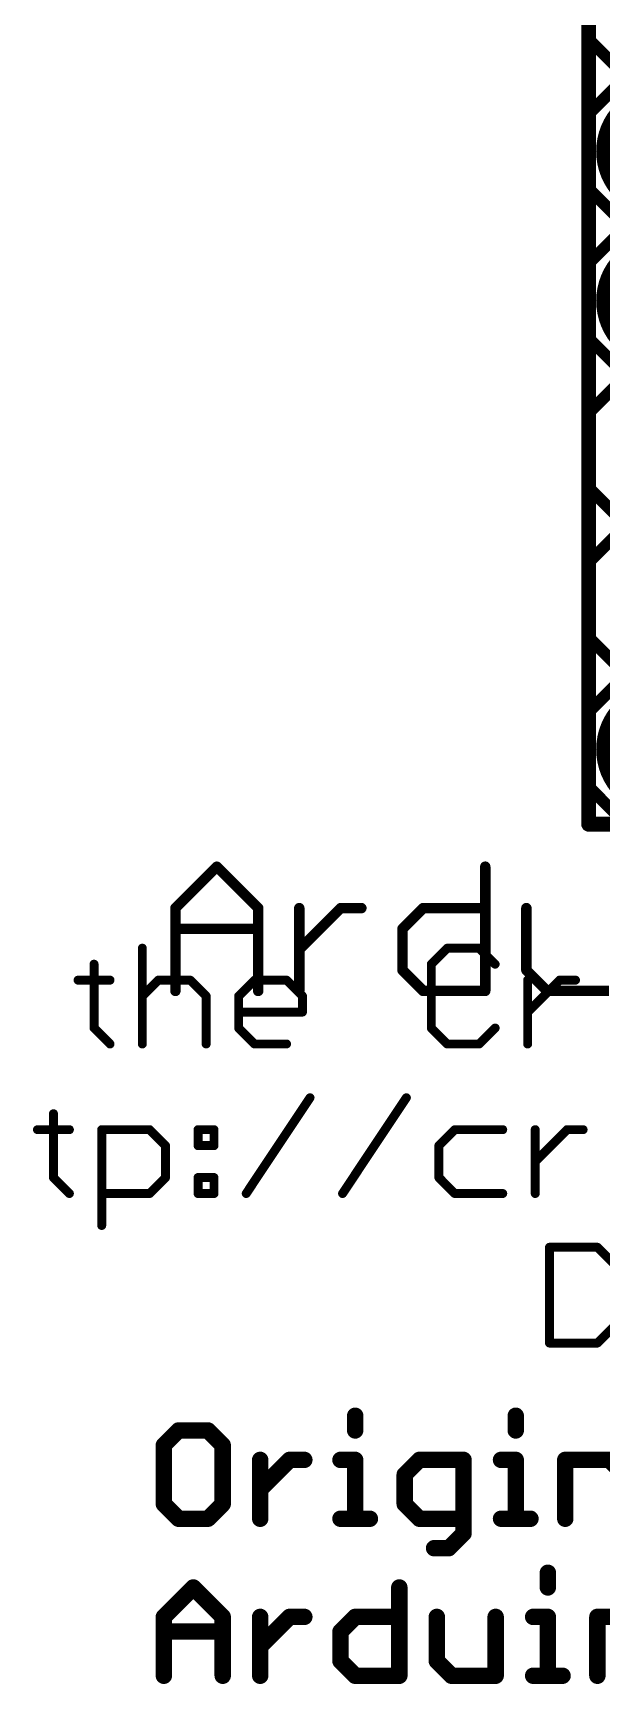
# Model space of a CAD drawing. Extents: x -32 to 75, y -15 to 35.
# Drawn here: x -9.44 to 0.23, y -14.61 to 13.44 of the extents above; entities that cross this region are included whole.
import ezdxf

# ---------------------------------------------------------------- set-up
doc = ezdxf.new("R2010")
doc.units = 0
for name, color, linetype in [('1', 12, 'CONTINUOUS'), ('16', 132, 'CONTINUOUS'), ('20', 53, 'CONTINUOUS'), ('21', 41, 'CONTINUOUS'), ('22', 40, 'CONTINUOUS'), ('27', 253, 'CONTINUOUS'), ('51', 53, 'CONTINUOUS')]:
    doc.layers.add(name, color=color, linetype=linetype)

msp = doc.modelspace()

# ---------------------------------------------------------------- linework, layer by layer
at = {"layer": '1', "const_width": 0.254}
for points in [[(0, 0), (0, 33.02)], [(17.78, 0), (0, 0)]]:
    msp.add_lwpolyline(points, dxfattribs=at)
at = {"layer": '1', "const_width": 0.127}
for points in [[(0, 0.0635, 1), (0, -0.0635)], [(-0.0635, 0, 1), (0.0635, 0)]]:
    msp.add_lwpolyline(points, format="xyb", dxfattribs=at)
at = {"layer": '16', "const_width": 0.254}
for points in [[(0, 0), (0, 33.02)], [(17.78, 0), (0, 0)]]:
    msp.add_lwpolyline(points, dxfattribs=at)
at = {"layer": '16', "const_width": 0.127}
for points in [[(0, 0.0635, 1), (0, -0.0635)], [(-0.0635, 0, 1), (0.0635, 0)]]:
    msp.add_lwpolyline(points, format="xyb", dxfattribs=at)
at = {"layer": '20', "const_width": 0.2032}
for points in [[(0, 33.02), (0, 0)], [(0, 0), (17.78, 0)]]:
    msp.add_lwpolyline(points, dxfattribs=at)
at = {"layer": '20', "const_width": 0.1016}
for points in [[(0, 0.0508, 1), (0, -0.0508)], [(-0.0508, 0, 1), (0.0508, 0)]]:
    msp.add_lwpolyline(points, format="xyb", dxfattribs=at)
at = {"layer": '21', "const_width": 0.254}
for points in [[(1.27, 10.414, 1), (1.27, 12.446, 1), (1.27, 10.414)], [(1.27, 7.874, 1), (1.27, 9.906, 1), (1.27, 7.874)], [(1.27, 0.254, 1), (1.27, 2.286, 1), (1.27, 0.254)]]:
    msp.add_lwpolyline(points, format="xyb", dxfattribs=at)
at = {"layer": '22', "const_width": 0.2032}
for points in [[(0, 14.605), (0, 13.335)], [(0, 13.335), (0.635, 12.7)], [(0.635, 12.7), (0, 12.065)], [(0, 12.065), (0, 10.795)], [(0, 10.795), (0.635, 10.16)], [(0.635, 10.16), (0, 9.525)], [(0, 9.525), (0, 8.255)], [(0.635, 7.62), (0, 8.255)], [(0.635, 7.62), (0, 6.985)], [(0, 6.985), (0, 5.715)], [(0, 5.715), (0.635, 5.08)], [(0.635, 5.08), (0, 4.445)], [(0, 4.445), (0, 3.175)], [(0, 3.175), (0.635, 2.54)], [(0.635, 2.54), (0, 1.905)], [(0, 1.905), (0, 0.635)], [(0.635, 0), (0, 0.635)]]:
    msp.add_lwpolyline(points, dxfattribs=at)
at = {"layer": '22', "const_width": 0.1016}
for points in [[(0.0359, 13.3709, 1), (-0.0359, 13.2991)], [(-0.0508, 13.335, 1), (0.0508, 13.335)], [(0.0508, 12.065, 1), (-0.0508, 12.065)], [(-0.0359, 12.1009, 1), (0.0359, 12.0291)], [(0.0359, 10.8309, 1), (-0.0359, 10.7591)], [(-0.0508, 10.795, 1), (0.0508, 10.795)], [(0.0508, 9.525, 1), (-0.0508, 9.525)], [(-0.0359, 9.5609, 1), (0.0359, 9.4891)], [(0.0359, 8.2909, 1), (-0.0359, 8.2191)], [(-0.0508, 8.255, 1), (0.0508, 8.255)], [(0.0508, 6.985, 1), (-0.0508, 6.985)], [(-0.0359, 7.0209, 1), (0.0359, 6.9491)], [(0.0359, 5.7509, 1), (-0.0359, 5.6791)], [(-0.0508, 5.715, 1), (0.0508, 5.715)], [(0.0508, 4.445, 1), (-0.0508, 4.445)], [(-0.0359, 4.4809, 1), (0.0359, 4.4091)], [(0.0359, 3.2109, 1), (-0.0359, 3.1391)], [(-0.0508, 3.175, 1), (0.0508, 3.175)], [(0.0508, 1.905, 1), (-0.0508, 1.905)], [(-0.0359, 1.9409, 1), (0.0359, 1.8691)], [(0.0359, 0.6709, 1), (-0.0359, 0.5991)], [(-0.0508, 0.635, 1), (0.0508, 0.635)]]:
    msp.add_lwpolyline(points, format="xyb", dxfattribs=at)
at = {"layer": '27', "const_width": 0.1778}
for points in [[(-7.0231, -1.4254), (-6.3198, -0.7221)], [(-6.3198, -0.7221), (-5.6164, -1.4254)], [(-1.7574, -0.7221), (-1.7574, -2.8321)], [(-7.0231, -2.8321), (-7.0231, -1.4254)], [(-5.6164, -1.4254), (-5.6164, -2.8321)], [(-4.9182, -2.8321), (-4.9182, -1.4254)], [(-4.9182, -2.1288), (-4.2148, -1.4254)], [(-4.2148, -1.4254), (-3.8632, -1.4254)], [(-3.1641, -1.7771), (-2.8124, -1.4254)], [(-2.8124, -1.4254), (-1.7574, -1.4254)], [(-1.0592, -1.4254), (-1.0592, -2.4804)], [(-7.0231, -1.7771), (-5.6164, -1.7771)], [(-3.1641, -2.4804), (-3.1641, -1.7771)], [(-2.8124, -2.8321), (-3.1641, -2.4804)], [(-1.0592, -2.4804), (-0.7075, -2.8321)], [(-1.7574, -2.8321), (-2.8124, -2.8321)], [(-0.7075, -2.8321), (0.3475, -2.8321)]]:
    msp.add_lwpolyline(points, dxfattribs=at)
at = {"layer": '27', "const_width": 0.0889}
for points in [[(-6.2883, -0.6907, 1), (-6.3512, -0.7535)], [(-6.2883, -0.7535, 1), (-6.3512, -0.6907)], [(-1.713, -0.7221, 1), (-1.8019, -0.7221)], [(-6.9787, -1.4254, 1), (-7.0676, -1.4254)], [(-7.0545, -1.394, 1), (-6.9917, -1.4569)], [(-5.572, -1.4254, 1), (-5.6609, -1.4254)], [(-5.6479, -1.4569, 1), (-5.585, -1.394)], [(-4.8737, -1.4254, 1), (-4.9626, -1.4254)], [(-4.2148, -1.381, 1), (-4.2148, -1.4699)], [(-4.1834, -1.4569, 1), (-4.2463, -1.394)], [(-3.8632, -1.4699, 1), (-3.8632, -1.381)], [(-2.8124, -1.381, 1), (-2.8124, -1.4699)], [(-2.781, -1.4569, 1), (-2.8438, -1.394)], [(-1.7574, -1.4699, 1), (-1.7574, -1.381)], [(-1.0147, -1.4254, 1), (-1.1036, -1.4254)], [(-7.0231, -1.7327, 1), (-7.0231, -1.8216)], [(-5.6164, -1.8216, 1), (-5.6164, -1.7327)], [(-3.1955, -1.7457, 1), (-3.1327, -1.8085)], [(-3.1196, -1.7771, 1), (-3.2085, -1.7771)], [(-4.9496, -2.0973, 1), (-4.8868, -2.1602)], [(-3.1327, -2.449, 1), (-3.1955, -2.5119)], [(-3.2085, -2.4804, 1), (-3.1196, -2.4804)], [(-1.0277, -2.449, 1), (-1.0906, -2.5119)], [(-1.1036, -2.4804, 1), (-1.0147, -2.4804)], [(-7.0676, -2.8321, 1), (-6.9787, -2.8321)], [(-5.6609, -2.8321, 1), (-5.572, -2.8321)], [(-4.9626, -2.8321, 1), (-4.8737, -2.8321)], [(-2.8124, -2.7877, 1), (-2.8124, -2.8765)], [(-2.8438, -2.8635, 1), (-2.781, -2.8007)], [(-1.8019, -2.8321, 1), (-1.713, -2.8321)], [(-1.7574, -2.8765, 1), (-1.7574, -2.7877)], [(-0.7075, -2.7877, 1), (-0.7075, -2.8765)], [(-0.7389, -2.8635, 1), (-0.6761, -2.8007)]]:
    msp.add_lwpolyline(points, format="xyb", dxfattribs=at)
at = {"layer": '51'}
for points, const_width in [([(-7.5857, -2.1068), (-7.5857, -3.7338)], 0.1524), ([(-2.4031, -2.1068), (-2.6743, -2.378)], 0.1524), ([(-1.8608, -2.1068), (-2.4031, -2.1068)], 0.1524), ([(-1.5896, -2.378), (-1.8608, -2.1068)], 0.1524), ([(-8.406, -2.378), (-8.406, -3.4626)], 0.1524), ([(-2.6743, -2.378), (-2.6743, -3.4626)], 0.1524), ([(-8.6772, -2.6491), (-8.1348, -2.6491)], 0.1524), ([(-7.5857, -2.9203), (-7.3146, -2.6491)], 0.1524), ([(-7.3146, -2.6491), (-6.7722, -2.6491)], 0.1524), ([(-6.7722, -2.6491), (-6.5011, -2.9203)], 0.1524), ([(-5.9486, -2.9203), (-5.6774, -2.6491)], 0.1524), ([(-5.6774, -2.6491), (-5.1351, -2.6491)], 0.1524), ([(-5.1351, -2.6491), (-4.8639, -2.9203)], 0.1524), ([(-1.0371, -3.7338), (-1.0371, -2.6491)], 0.1524), ([(-1.0371, -3.1915), (-0.4948, -2.6491)], 0.1524), ([(-0.4948, -2.6491), (-0.2236, -2.6491)], 0.1524), ([(-6.5011, -2.9203), (-6.5011, -3.7338)], 0.1524), ([(-5.9486, -3.4626), (-5.9486, -2.9203)], 0.1524), ([(-4.8639, -2.9203), (-4.8639, -3.1915)], 0.1524), ([(-4.8639, -3.1915), (-5.9486, -3.1915)], 0.1524), ([(-8.406, -3.4626), (-8.1348, -3.7338)], 0.1524), ([(-5.6774, -3.7338), (-5.9486, -3.4626)], 0.1524), ([(-2.6743, -3.4626), (-2.4031, -3.7338)], 0.1524), ([(-1.8608, -3.7338), (-1.5896, -3.4626)], 0.1524), ([(-5.1351, -3.7338), (-5.6774, -3.7338)], 0.1524), ([(-2.4031, -3.7338), (-1.8608, -3.7338)], 0.1524), ([(-5.8202, -6.2738), (-4.7355, -4.6468)], 0.1524), ([(-4.183, -6.2738), (-3.0983, -4.6468)], 0.1524), ([(-9.0962, -4.918), (-9.0962, -6.0026)], 0.1524), ([(-9.3673, -5.1891), (-8.825, -5.1891)], 0.1524), ([(-8.2759, -6.8161), (-8.2759, -5.1891)], 0.1524), ([(-8.2759, -5.1891), (-7.4624, -5.1891)], 0.1524), ([(-7.4624, -5.1891), (-7.1912, -5.4603)], 0.1524), ([(-6.6387, -5.1891), (-6.3676, -5.1891)], 0.1524), ([(-6.6387, -5.4603), (-6.6387, -5.1891)], 0.1524), ([(-6.3676, -5.1891), (-6.3676, -5.4603)], 0.1524), ([(-2.2747, -5.1891), (-2.5458, -5.4603)], 0.1524), ([(-1.4612, -5.1891), (-2.2747, -5.1891)], 0.1524), ([(-0.9087, -6.2738), (-0.9087, -5.1891)], 0.1524), ([(-0.9087, -5.7315), (-0.3664, -5.1891)], 0.1524), ([(-0.3664, -5.1891), (-0.0952, -5.1891)], 0.1524), ([(-7.1912, -5.4603), (-7.1912, -6.0026)], 0.1524), ([(-6.3676, -5.4603), (-6.6387, -5.4603)], 0.1524), ([(-2.5458, -5.4603), (-2.5458, -6.0026)], 0.1524), ([(-9.0962, -6.0026), (-8.825, -6.2738)], 0.1524), ([(-7.1912, -6.0026), (-7.4624, -6.2738)], 0.1524), ([(-6.6387, -6.0026), (-6.3676, -6.0026)], 0.1524), ([(-6.6387, -6.2738), (-6.6387, -6.0026)], 0.1524), ([(-6.3676, -6.0026), (-6.3676, -6.2738)], 0.1524), ([(-2.5458, -6.0026), (-2.2747, -6.2738)], 0.1524), ([(-7.4624, -6.2738), (-8.2759, -6.2738)], 0.1524), ([(-6.3676, -6.2738), (-6.6387, -6.2738)], 0.1524), ([(-2.2747, -6.2738), (-1.4612, -6.2738)], 0.1524), ([(-0.6659, -7.1868), (-0.6659, -8.8138)], 0.1524), ([(0.1476, -7.1868), (-0.6659, -7.1868)], 0.1524), ([(0.4187, -7.458), (0.1476, -7.1868)], 0.1524), ([(0.1476, -8.8138), (0.4187, -8.5426)], 0.1524), ([(-0.6659, -8.8138), (0.1476, -8.8138)], 0.1524), ([(-3.9682, -10.0484), (-3.9682, -10.2984)], 0.2794), ([(-1.2396, -10.0484), (-1.2396, -10.2984)], 0.2794), ([(-6.9696, -10.2984), (-7.2196, -10.5484)], 0.2794), ([(-6.4697, -10.2984), (-6.9696, -10.2984)], 0.2794), ([(-6.2197, -10.5484), (-6.4697, -10.2984)], 0.2794), ([(-7.2196, -10.5484), (-7.2196, -11.5483)], 0.2794), ([(-6.2197, -11.5483), (-6.2197, -10.5484)], 0.2794), ([(-5.5825, -11.7983), (-5.5825, -10.7984)], 0.2794), ([(-5.5825, -11.2983), (-5.0825, -10.7984)], 0.2794), ([(-5.0825, -10.7984), (-4.8325, -10.7984)], 0.2794), ([(-4.2182, -10.7984), (-3.9682, -10.7984)], 0.2794), ([(-3.9682, -10.7984), (-3.9682, -11.7983)], 0.2794), ([(-2.8767, -10.7984), (-3.1267, -11.0484)], 0.2794), ([(-3.1267, -11.0484), (-3.1267, -11.5483)], 0.2794), ([(-2.1268, -10.7984), (-2.8767, -10.7984)], 0.2794), ([(-2.1268, -12.0483), (-2.1268, -10.7984)], 0.2794), ([(-1.4896, -10.7984), (-1.2396, -10.7984)], 0.2794), ([(-1.2396, -10.7984), (-1.2396, -11.7983)], 0.2794), ([(-0.3981, -11.7983), (-0.3981, -10.7984)], 0.2794), ([(-0.3981, -10.7984), (0.3518, -10.7984)], 0.2794), ([(0.3518, -10.7984), (0.6018, -11.0484)], 0.2794), ([(-7.2196, -11.5483), (-6.9696, -11.7983)], 0.2794), ([(-6.4697, -11.7983), (-6.2197, -11.5483)], 0.2794), ([(-3.1267, -11.5483), (-2.8767, -11.7983)], 0.2794), ([(-6.9696, -11.7983), (-6.4697, -11.7983)], 0.2794), ([(-4.2182, -11.7983), (-3.7182, -11.7983)], 0.2794), ([(-2.8767, -11.7983), (-2.1268, -11.7983)], 0.2794), ([(-1.4896, -11.7983), (-0.9896, -11.7983)], 0.2794), ([(-2.3768, -12.2983), (-2.1268, -12.0483)], 0.2794), ([(-2.6268, -12.2983), (-2.3768, -12.2983)], 0.2794), ([(-0.6939, -12.7154), (-0.6939, -12.9654)], 0.2794), ([(-7.2196, -13.4654), (-6.7196, -12.9654)], 0.2794), ([(-6.7196, -12.9654), (-6.2197, -13.4654)], 0.2794), ([(-3.2182, -12.9654), (-3.2182, -14.4653)], 0.2794), ([(-7.2196, -14.4653), (-7.2196, -13.4654)], 0.2794), ([(-6.2197, -13.4654), (-6.2197, -14.4653)], 0.2794), ([(-5.5825, -14.4653), (-5.5825, -13.4654)], 0.2794), ([(-5.5825, -13.9653), (-5.0825, -13.4654)], 0.2794), ([(-5.0825, -13.4654), (-4.8325, -13.4654)], 0.2794), ([(-4.2182, -13.7154), (-3.9682, -13.4654)], 0.2794), ([(-3.9682, -13.4654), (-3.2182, -13.4654)], 0.2794), ([(-2.581, -13.4654), (-2.581, -14.2153)], 0.2794), ([(-1.5811, -14.4653), (-1.5811, -13.4654)], 0.2794), ([(-0.9438, -13.4654), (-0.6939, -13.4654)], 0.2794), ([(-0.6939, -13.4654), (-0.6939, -14.4653)], 0.2794), ([(0.1476, -14.4653), (0.1476, -13.4654)], 0.2794), ([(0.1476, -13.4654), (0.8975, -13.4654)], 0.2794), ([(-7.2196, -13.7154), (-6.2197, -13.7154)], 0.2794), ([(-4.2182, -14.2153), (-4.2182, -13.7154)], 0.2794), ([(-3.9682, -14.4653), (-4.2182, -14.2153)], 0.2794), ([(-2.581, -14.2153), (-2.331, -14.4653)], 0.2794), ([(-3.2182, -14.4653), (-3.9682, -14.4653)], 0.2794), ([(-2.331, -14.4653), (-1.5811, -14.4653)], 0.2794), ([(-0.9438, -14.4653), (-0.4439, -14.4653)], 0.2794)]:
    msp.add_lwpolyline(points, dxfattribs=dict(at, const_width=const_width))
for points, const_width in [([(-7.5476, -2.1068, 1), (-7.6238, -2.1068)], 0.0762), ([(-2.4031, -2.0687, 1), (-2.4031, -2.1449)], 0.0762), ([(-2.3761, -2.1338, 1), (-2.43, -2.0799)], 0.0762), ([(-1.8338, -2.0799, 1), (-1.8877, -2.1338)], 0.0762), ([(-1.8608, -2.1449, 1), (-1.8608, -2.0687)], 0.0762), ([(-8.3679, -2.378, 1), (-8.4441, -2.378)], 0.0762), ([(-2.6362, -2.378, 1), (-2.7124, -2.378)], 0.0762), ([(-2.7012, -2.351, 1), (-2.6473, -2.4049)], 0.0762), ([(-1.6165, -2.4049, 1), (-1.5627, -2.351)], 0.0762), ([(-8.6772, -2.611, 1), (-8.6772, -2.6872)], 0.0762), ([(-8.1348, -2.6872, 1), (-8.1348, -2.611)], 0.0762), ([(-7.3146, -2.611, 1), (-7.3146, -2.6872)], 0.0762), ([(-7.2876, -2.6761, 1), (-7.3415, -2.6222)], 0.0762), ([(-6.7453, -2.6222, 1), (-6.7992, -2.6761)], 0.0762), ([(-6.7722, -2.6872, 1), (-6.7722, -2.611)], 0.0762), ([(-5.6774, -2.611, 1), (-5.6774, -2.6872)], 0.0762), ([(-5.6505, -2.6761, 1), (-5.7043, -2.6222)], 0.0762), ([(-5.1081, -2.6222, 1), (-5.162, -2.6761)], 0.0762), ([(-5.1351, -2.6872, 1), (-5.1351, -2.611)], 0.0762), ([(-0.999, -2.6491, 1), (-1.0752, -2.6491)], 0.0762), ([(-0.4948, -2.611, 1), (-0.4948, -2.6872)], 0.0762), ([(-0.4678, -2.6761, 1), (-0.5217, -2.6222)], 0.0762), ([(-0.2236, -2.6872, 1), (-0.2236, -2.611)], 0.0762), ([(-7.6127, -2.8934, 1), (-7.5588, -2.9472)], 0.0762), ([(-6.463, -2.9203, 1), (-6.5392, -2.9203)], 0.0762), ([(-6.528, -2.9472, 1), (-6.4741, -2.8934)], 0.0762), ([(-5.9105, -2.9203, 1), (-5.9867, -2.9203)], 0.0762), ([(-5.9755, -2.8934, 1), (-5.9216, -2.9472)], 0.0762), ([(-4.8258, -2.9203, 1), (-4.902, -2.9203)], 0.0762), ([(-4.8908, -2.9472, 1), (-4.837, -2.8934)], 0.0762), ([(-5.9486, -3.1534, 1), (-5.9486, -3.2296)], 0.0762), ([(-4.902, -3.1915, 1), (-4.8258, -3.1915)], 0.0762), ([(-4.8639, -3.2296, 1), (-4.8639, -3.1534)], 0.0762), ([(-1.064, -3.1645, 1), (-1.0102, -3.2184)], 0.0762), ([(-8.3791, -3.4357, 1), (-8.4329, -3.4896)], 0.0762), ([(-8.4441, -3.4626, 1), (-8.3679, -3.4626)], 0.0762), ([(-5.9216, -3.4357, 1), (-5.9755, -3.4896)], 0.0762), ([(-5.9867, -3.4626, 1), (-5.9105, -3.4626)], 0.0762), ([(-2.6473, -3.4357, 1), (-2.7012, -3.4896)], 0.0762), ([(-2.7124, -3.4626, 1), (-2.6362, -3.4626)], 0.0762), ([(-1.5627, -3.4896, 1), (-1.6165, -3.4357)], 0.0762), ([(-8.1618, -3.7607, 1), (-8.1079, -3.7069)], 0.0762), ([(-7.6238, -3.7338, 1), (-7.5476, -3.7338)], 0.0762), ([(-6.5392, -3.7338, 1), (-6.463, -3.7338)], 0.0762), ([(-5.6774, -3.6957, 1), (-5.6774, -3.7719)], 0.0762), ([(-5.7043, -3.7607, 1), (-5.6505, -3.7069)], 0.0762), ([(-5.1351, -3.7719, 1), (-5.1351, -3.6957)], 0.0762), ([(-2.4031, -3.6957, 1), (-2.4031, -3.7719)], 0.0762), ([(-2.43, -3.7607, 1), (-2.3761, -3.7069)], 0.0762), ([(-1.8877, -3.7069, 1), (-1.8338, -3.7607)], 0.0762), ([(-1.8608, -3.7719, 1), (-1.8608, -3.6957)], 0.0762), ([(-1.0752, -3.7338, 1), (-0.999, -3.7338)], 0.0762), ([(-4.7038, -4.6679, 1), (-4.7672, -4.6257)], 0.0762), ([(-3.0666, -4.6679, 1), (-3.13, -4.6257)], 0.0762), ([(-9.0581, -4.918, 1), (-9.1343, -4.918)], 0.0762), ([(-9.3673, -5.151, 1), (-9.3673, -5.2272)], 0.0762), ([(-8.825, -5.2272, 1), (-8.825, -5.151)], 0.0762), ([(-8.2378, -5.1891, 1), (-8.314, -5.1891)], 0.0762), ([(-8.2759, -5.151, 1), (-8.2759, -5.2272)], 0.0762), ([(-7.4355, -5.1622, 1), (-7.4893, -5.2161)], 0.0762), ([(-7.4624, -5.2272, 1), (-7.4624, -5.151)], 0.0762), ([(-6.6387, -5.151, 1), (-6.6387, -5.2272)], 0.0762), ([(-6.6006, -5.1891, 1), (-6.6768, -5.1891)], 0.0762), ([(-6.3295, -5.1891, 1), (-6.4057, -5.1891)], 0.0762), ([(-6.3676, -5.2272, 1), (-6.3676, -5.151)], 0.0762), ([(-2.2747, -5.151, 1), (-2.2747, -5.2272)], 0.0762), ([(-2.2477, -5.2161, 1), (-2.3016, -5.1622)], 0.0762), ([(-1.4612, -5.2272, 1), (-1.4612, -5.151)], 0.0762), ([(-0.8706, -5.1891, 1), (-0.9468, -5.1891)], 0.0762), ([(-0.3664, -5.151, 1), (-0.3664, -5.2272)], 0.0762), ([(-0.3394, -5.2161, 1), (-0.3933, -5.1622)], 0.0762), ([(-0.0952, -5.2272, 1), (-0.0952, -5.151)], 0.0762), ([(-7.1531, -5.4603, 1), (-7.2293, -5.4603)], 0.0762), ([(-7.2182, -5.4872, 1), (-7.1643, -5.4334)], 0.0762), ([(-6.6387, -5.4222, 1), (-6.6387, -5.4984)], 0.0762), ([(-6.6768, -5.4603, 1), (-6.6006, -5.4603)], 0.0762), ([(-6.4057, -5.4603, 1), (-6.3295, -5.4603)], 0.0762), ([(-6.3676, -5.4984, 1), (-6.3676, -5.4222)], 0.0762), ([(-2.5077, -5.4603, 1), (-2.5839, -5.4603)], 0.0762), ([(-2.5728, -5.4334, 1), (-2.5189, -5.4872)], 0.0762), ([(-0.9356, -5.7045, 1), (-0.8817, -5.7584)], 0.0762), ([(-9.0692, -5.9757, 1), (-9.1231, -6.0296)], 0.0762), ([(-9.1343, -6.0026, 1), (-9.0581, -6.0026)], 0.0762), ([(-7.2293, -6.0026, 1), (-7.1531, -6.0026)], 0.0762), ([(-7.1643, -6.0296, 1), (-7.2182, -5.9757)], 0.0762), ([(-6.6387, -5.9645, 1), (-6.6387, -6.0407)], 0.0762), ([(-6.6006, -6.0026, 1), (-6.6768, -6.0026)], 0.0762), ([(-6.3295, -6.0026, 1), (-6.4057, -6.0026)], 0.0762), ([(-6.3676, -6.0407, 1), (-6.3676, -5.9645)], 0.0762), ([(-2.5189, -5.9757, 1), (-2.5728, -6.0296)], 0.0762), ([(-2.5839, -6.0026, 1), (-2.5077, -6.0026)], 0.0762), ([(-8.8519, -6.3007, 1), (-8.7981, -6.2469)], 0.0762), ([(-8.2759, -6.2357, 1), (-8.2759, -6.3119)], 0.0762), ([(-7.4893, -6.2469, 1), (-7.4355, -6.3007)], 0.0762), ([(-7.4624, -6.3119, 1), (-7.4624, -6.2357)], 0.0762), ([(-6.6387, -6.2357, 1), (-6.6387, -6.3119)], 0.0762), ([(-6.6768, -6.2738, 1), (-6.6006, -6.2738)], 0.0762), ([(-6.4057, -6.2738, 1), (-6.3295, -6.2738)], 0.0762), ([(-6.3676, -6.3119, 1), (-6.3676, -6.2357)], 0.0762), ([(-5.8519, -6.2527, 1), (-5.7885, -6.2949)], 0.0762), ([(-4.2147, -6.2527, 1), (-4.1513, -6.2949)], 0.0762), ([(-2.2747, -6.2357, 1), (-2.2747, -6.3119)], 0.0762), ([(-2.3016, -6.3007, 1), (-2.2477, -6.2469)], 0.0762), ([(-1.4612, -6.3119, 1), (-1.4612, -6.2357)], 0.0762), ([(-0.9468, -6.2738, 1), (-0.8706, -6.2738)], 0.0762), ([(-8.314, -6.8161, 1), (-8.2378, -6.8161)], 0.0762), ([(-0.6278, -7.1868, 1), (-0.704, -7.1868)], 0.0762), ([(-0.6659, -7.1487, 1), (-0.6659, -7.2249)], 0.0762), ([(0.1745, -7.1599, 1), (0.1206, -7.2138)], 0.0762), ([(0.1476, -7.2249, 1), (0.1476, -7.1487)], 0.0762), ([(-0.6659, -8.7757, 1), (-0.6659, -8.8519)], 0.0762), ([(-0.704, -8.8138, 1), (-0.6278, -8.8138)], 0.0762), ([(0.1206, -8.7869, 1), (0.1745, -8.8407)], 0.0762), ([(0.1476, -8.8519, 1), (0.1476, -8.7757)], 0.0762), ([(-3.8983, -10.0484, 1), (-4.038, -10.0484)], 0.1397), ([(-1.1697, -10.0484, 1), (-1.3094, -10.0484)], 0.1397), ([(-6.9696, -10.2286, 1), (-6.9696, -10.3683)], 0.1397), ([(-6.9202, -10.3478, 1), (-7.019, -10.249)], 0.1397), ([(-6.4203, -10.249, 1), (-6.5191, -10.3478)], 0.1397), ([(-6.4697, -10.3683, 1), (-6.4697, -10.2286)], 0.1397), ([(-4.038, -10.2984, 1), (-3.8983, -10.2984)], 0.1397), ([(-1.3094, -10.2984, 1), (-1.1697, -10.2984)], 0.1397), ([(-7.1498, -10.5484, 1), (-7.2895, -10.5484)], 0.1397), ([(-7.269, -10.499, 1), (-7.1702, -10.5978)], 0.1397), ([(-6.1498, -10.5484, 1), (-6.2895, -10.5484)], 0.1397), ([(-6.2691, -10.5978, 1), (-6.1703, -10.499)], 0.1397), ([(-5.5126, -10.7984, 1), (-5.6523, -10.7984)], 0.1397), ([(-5.0825, -10.7285, 1), (-5.0825, -10.8682)], 0.1397), ([(-5.0331, -10.8478, 1), (-5.1319, -10.749)], 0.1397), ([(-4.8325, -10.8682, 1), (-4.8325, -10.7285)], 0.1397), ([(-4.2182, -10.7285, 1), (-4.2182, -10.8682)], 0.1397), ([(-3.8983, -10.7984, 1), (-4.038, -10.7984)], 0.1397), ([(-3.9682, -10.8682, 1), (-3.9682, -10.7285)], 0.1397), ([(-3.0569, -11.0484, 1), (-3.1966, -11.0484)], 0.1397), ([(-3.1761, -10.999, 1), (-3.0773, -11.0978)], 0.1397), ([(-2.8767, -10.7285, 1), (-2.8767, -10.8682)], 0.1397), ([(-2.8273, -10.8478, 1), (-2.9261, -10.749)], 0.1397), ([(-2.0569, -10.7984, 1), (-2.1966, -10.7984)], 0.1397), ([(-2.1268, -10.8682, 1), (-2.1268, -10.7285)], 0.1397), ([(-1.4896, -10.7285, 1), (-1.4896, -10.8682)], 0.1397), ([(-1.1697, -10.7984, 1), (-1.3094, -10.7984)], 0.1397), ([(-1.2396, -10.8682, 1), (-1.2396, -10.7285)], 0.1397), ([(-0.3283, -10.7984, 1), (-0.468, -10.7984)], 0.1397), ([(-0.3981, -10.7285, 1), (-0.3981, -10.8682)], 0.1397), ([(0.4012, -10.749, 1), (0.3024, -10.8478)], 0.1397), ([(-5.6318, -11.2489, 1), (-5.5331, -11.3477)], 0.1397), ([(-7.2895, -11.5483, 1), (-7.1498, -11.5483)], 0.1397), ([(-7.1702, -11.4989, 1), (-7.269, -11.5977)], 0.1397), ([(-6.2895, -11.5483, 1), (-6.1498, -11.5483)], 0.1397), ([(-6.1703, -11.5977, 1), (-6.2691, -11.4989)], 0.1397), ([(-3.1966, -11.5483, 1), (-3.0569, -11.5483)], 0.1397), ([(-3.0773, -11.4989, 1), (-3.1761, -11.5977)], 0.1397), ([(-6.9696, -11.7285, 1), (-6.9696, -11.8682)], 0.1397), ([(-7.019, -11.8477, 1), (-6.9202, -11.7489)], 0.1397), ([(-6.5191, -11.7489, 1), (-6.4203, -11.8477)], 0.1397), ([(-6.4697, -11.8682, 1), (-6.4697, -11.7285)], 0.1397), ([(-5.6523, -11.7983, 1), (-5.5126, -11.7983)], 0.1397), ([(-4.2182, -11.7285, 1), (-4.2182, -11.8682)], 0.1397), ([(-4.038, -11.7983, 1), (-3.8983, -11.7983)], 0.1397), ([(-3.7182, -11.8682, 1), (-3.7182, -11.7285)], 0.1397), ([(-2.8767, -11.7285, 1), (-2.8767, -11.8682)], 0.1397), ([(-2.9261, -11.8477, 1), (-2.8273, -11.7489)], 0.1397), ([(-2.1268, -11.8682, 1), (-2.1268, -11.7285)], 0.1397), ([(-1.4896, -11.7285, 1), (-1.4896, -11.8682)], 0.1397), ([(-1.3094, -11.7983, 1), (-1.1697, -11.7983)], 0.1397), ([(-0.9896, -11.8682, 1), (-0.9896, -11.7285)], 0.1397), ([(-0.468, -11.7983, 1), (-0.3283, -11.7983)], 0.1397), ([(-2.1966, -12.0483, 1), (-2.0569, -12.0483)], 0.1397), ([(-2.0774, -12.0977, 1), (-2.1762, -11.9989)], 0.1397), ([(-2.6268, -12.2284, 1), (-2.6268, -12.3681)], 0.1397), ([(-2.4262, -12.2489, 1), (-2.3274, -12.3477)], 0.1397), ([(-2.3768, -12.3681, 1), (-2.3768, -12.2284)], 0.1397), ([(-0.624, -12.7154, 1), (-0.7637, -12.7154)], 0.1397), ([(-6.6703, -12.916, 1), (-6.769, -13.0148)], 0.1397), ([(-6.6703, -13.0148, 1), (-6.769, -12.916)], 0.1397), ([(-3.1484, -12.9654, 1), (-3.2881, -12.9654)], 0.1397), ([(-0.7637, -12.9654, 1), (-0.624, -12.9654)], 0.1397), ([(-7.1498, -13.4654, 1), (-7.2895, -13.4654)], 0.1397), ([(-7.269, -13.416, 1), (-7.1702, -13.5148)], 0.1397), ([(-6.1498, -13.4654, 1), (-6.2895, -13.4654)], 0.1397), ([(-6.2691, -13.5148, 1), (-6.1703, -13.416)], 0.1397), ([(-5.5126, -13.4654, 1), (-5.6523, -13.4654)], 0.1397), ([(-5.0825, -13.3955, 1), (-5.0825, -13.5352)], 0.1397), ([(-5.0331, -13.5148, 1), (-5.1319, -13.416)], 0.1397), ([(-4.8325, -13.5352, 1), (-4.8325, -13.3955)], 0.1397), ([(-3.9682, -13.3955, 1), (-3.9682, -13.5352)], 0.1397), ([(-3.9188, -13.5148, 1), (-4.0176, -13.416)], 0.1397), ([(-3.2182, -13.5352, 1), (-3.2182, -13.3955)], 0.1397), ([(-2.5111, -13.4654, 1), (-2.6508, -13.4654)], 0.1397), ([(-1.5112, -13.4654, 1), (-1.6509, -13.4654)], 0.1397), ([(-0.9438, -13.3955, 1), (-0.9438, -13.5352)], 0.1397), ([(-0.624, -13.4654, 1), (-0.7637, -13.4654)], 0.1397), ([(-0.6939, -13.5352, 1), (-0.6939, -13.3955)], 0.1397), ([(0.2174, -13.4654, 1), (0.0777, -13.4654)], 0.1397), ([(0.1476, -13.3955, 1), (0.1476, -13.5352)], 0.1397), ([(-7.2196, -13.6455, 1), (-7.2196, -13.7852)], 0.1397), ([(-6.2197, -13.7852, 1), (-6.2197, -13.6455)], 0.1397), ([(-4.1483, -13.7154, 1), (-4.288, -13.7154)], 0.1397), ([(-4.2675, -13.666, 1), (-4.1688, -13.7648)], 0.1397), ([(-5.6318, -13.9159, 1), (-5.5331, -14.0147)], 0.1397), ([(-4.288, -14.2153, 1), (-4.1483, -14.2153)], 0.1397), ([(-4.1688, -14.1659, 1), (-4.2675, -14.2647)], 0.1397), ([(-2.5316, -14.1659, 1), (-2.6304, -14.2647)], 0.1397), ([(-2.6508, -14.2153, 1), (-2.5111, -14.2153)], 0.1397), ([(-7.2895, -14.4653, 1), (-7.1498, -14.4653)], 0.1397), ([(-6.2895, -14.4653, 1), (-6.1498, -14.4653)], 0.1397), ([(-5.6523, -14.4653, 1), (-5.5126, -14.4653)], 0.1397), ([(-3.9682, -14.3955, 1), (-3.9682, -14.5352)], 0.1397), ([(-4.0176, -14.5147, 1), (-3.9188, -14.4159)], 0.1397), ([(-3.2881, -14.4653, 1), (-3.1484, -14.4653)], 0.1397), ([(-3.2182, -14.5352, 1), (-3.2182, -14.3955)], 0.1397), ([(-2.331, -14.3955, 1), (-2.331, -14.5352)], 0.1397), ([(-2.3804, -14.5147, 1), (-2.2816, -14.4159)], 0.1397), ([(-1.6509, -14.4653, 1), (-1.5112, -14.4653)], 0.1397), ([(-1.5811, -14.5352, 1), (-1.5811, -14.3955)], 0.1397), ([(-0.9438, -14.3955, 1), (-0.9438, -14.5352)], 0.1397), ([(-0.7637, -14.4653, 1), (-0.624, -14.4653)], 0.1397), ([(-0.4439, -14.5352, 1), (-0.4439, -14.3955)], 0.1397), ([(0.0777, -14.4653, 1), (0.2174, -14.4653)], 0.1397)]:
    msp.add_lwpolyline(points, format="xyb", dxfattribs=dict(at, const_width=const_width))

doc.saveas('drawing.dxf')
